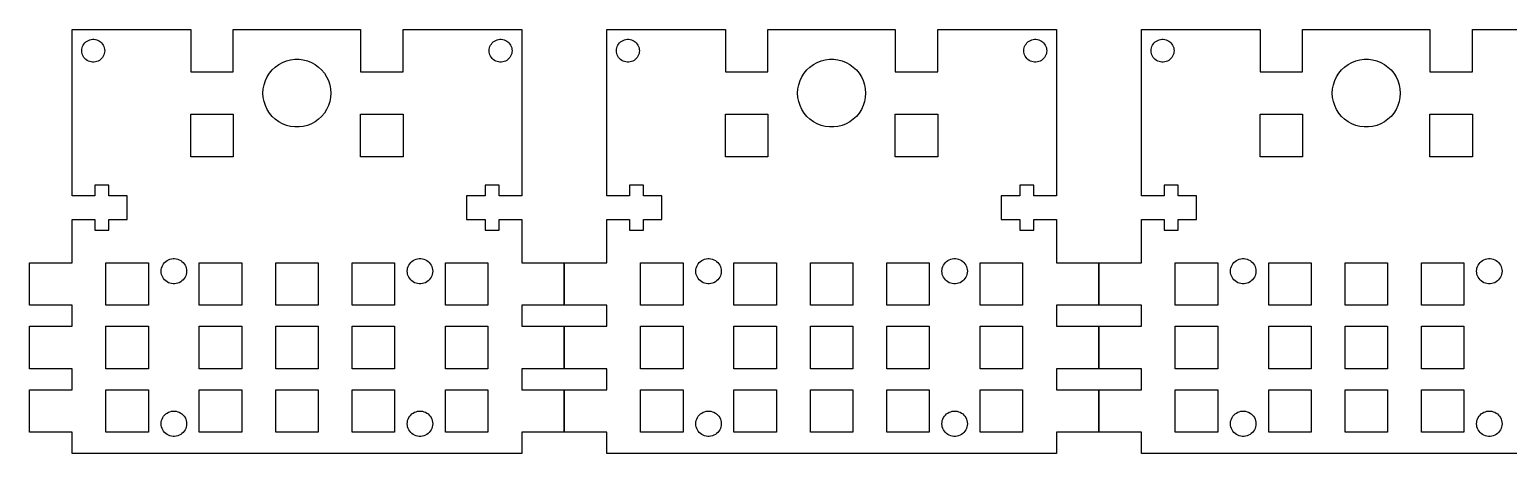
# Model space of a CAD drawing. Extents: x 0 to 346, y 0 to 50.
# Drawn here: x 0.1 to 174.4, y 0.1 to 50.1 of the extents above; entities that cross this region are included whole.
import ezdxf

# ---------------------------------------------------------------- set-up
doc = ezdxf.new("R2010")
doc.units = 0
doc.layers.add('Ebene_1', color=7, linetype='CONTINUOUS')

msp = doc.modelspace()

# ---------------------------------------------------------------- linework, layer by layer
at = {"layer": 'Ebene_1', "color": 7}
for points in [[(0.141111, 2.641098), (0.141111, 7.641116), (5.14111, 7.641116), (5.14111, 10.141097), (0.141111, 10.141097), (0.141111, 15.141115), (5.14111, 15.141115), (5.14111, 17.641096), (0.141111, 17.641096), (0.141111, 22.641115), (5.14111, 22.641115), (5.14111, 27.741104), (7.81611, 27.741104), (7.81611, 26.491105), (9.46611, 26.491105), (9.46611, 27.741104), (11.64111, 27.741104), (11.64111, 30.541104), (9.46611, 30.541104), (9.46611, 31.791106), (7.81611, 31.791106), (7.81611, 30.541104), (5.14111, 30.541104), (5.14111, 50.141105), (19.14111, 50.141105), (19.14111, 45.141106), (24.14111, 45.141106), (24.14111, 50.141105), (39.14111, 50.141105), (39.14111, 45.141106), (44.14111, 45.141106), (44.14111, 50.141105), (58.14111, 50.141105), (58.14111, 30.541104), (55.46611, 30.541104), (55.46611, 31.791106), (53.81611, 31.791106), (53.81611, 30.541104), (51.64111, 30.541104), (51.64111, 27.741104), (53.81611, 27.741104), (53.81611, 26.491105), (55.46611, 26.491105), (55.46611, 27.741104), (58.14111, 27.741104), (58.14111, 22.641115), (63.141109, 22.641115), (63.141109, 17.641096), (58.14111, 17.641096), (58.14111, 15.141115), (63.141109, 15.141115), (63.141109, 10.141097), (58.14111, 10.141097), (58.14111, 7.641116), (63.141109, 7.641116), (63.141109, 2.641098), (58.14111, 2.641098), (58.14111, 0.141117), (5.14111, 0.141117), (5.14111, 2.641098), (0.141111, 2.641098)], [(6.29111, 47.641104), (6.302111, 47.810104), (6.33311, 47.977104), (6.38611, 48.138106), (6.45811, 48.291104), (6.54911, 48.435105), (6.65711, 48.565105), (6.78011, 48.681104), (6.91811, 48.781104), (7.06611, 48.863107), (7.22411, 48.925105), (7.38811, 48.967105), (7.55611, 48.988103), (7.72611, 48.988106), (7.89411, 48.967108), (8.05811, 48.925105), (8.21611, 48.863107), (8.36411, 48.781104), (8.50211, 48.681104), (8.62511, 48.565105), (8.73311, 48.435105), (8.82411, 48.291104), (8.89611, 48.138106), (8.94911, 47.977104), (8.98011, 47.810104), (8.991111, 47.641104), (8.980109, 47.472104), (8.94911, 47.305104), (8.89611, 47.144105), (8.82411, 46.991104), (8.73311, 46.847106), (8.62511, 46.717106), (8.50211, 46.601104), (8.36411, 46.501104), (8.21611, 46.419104), (8.05811, 46.357106), (7.89411, 46.315106), (7.72611, 46.294108), (7.55611, 46.294105), (7.38811, 46.315103), (7.22411, 46.357106), (7.06611, 46.419104), (6.91811, 46.501104), (6.78011, 46.601104), (6.65711, 46.717106), (6.54911, 46.847106), (6.45811, 46.991104), (6.38611, 47.144105), (6.33311, 47.305104), (6.30211, 47.472104), (6.291109, 47.641104)], [(54.29111, 47.641104), (54.302111, 47.810104), (54.33311, 47.977104), (54.38611, 48.138106), (54.45811, 48.291104), (54.54911, 48.435105), (54.65711, 48.565105), (54.78011, 48.681104), (54.91811, 48.781104), (55.06611, 48.863107), (55.22411, 48.925105), (55.38811, 48.967105), (55.55611, 48.988103), (55.72611, 48.988106), (55.89411, 48.967108), (56.05811, 48.925105), (56.21611, 48.863107), (56.36411, 48.781104), (56.50211, 48.681104), (56.62511, 48.565105), (56.73311, 48.435105), (56.82411, 48.291104), (56.89611, 48.138106), (56.94911, 47.977104), (56.98011, 47.810104), (56.991111, 47.641104), (56.980109, 47.472104), (56.94911, 47.305104), (56.89611, 47.144105), (56.82411, 46.991104), (56.73311, 46.847106), (56.62511, 46.717106), (56.50211, 46.601104), (56.36411, 46.501104), (56.21611, 46.419104), (56.05811, 46.357106), (55.89411, 46.315106), (55.72611, 46.294108), (55.55611, 46.294105), (55.38811, 46.315103), (55.22411, 46.357106), (55.06611, 46.419104), (54.91811, 46.501104), (54.78011, 46.601104), (54.65711, 46.717106), (54.54911, 46.847106), (54.45811, 46.991104), (54.38611, 47.144105), (54.33311, 47.305104), (54.30211, 47.472104), (54.291109, 47.641104)], [(63.141109, 2.641098), (63.141109, 7.641116), (68.141108, 7.641116), (68.141108, 10.141097), (63.141109, 10.141097), (63.141109, 15.141115), (68.141108, 15.141115), (68.141108, 17.641096), (63.141109, 17.641096), (63.141109, 22.641115), (68.141108, 22.641115), (68.141108, 27.741104), (70.816108, 27.741104), (70.816108, 26.491105), (72.466108, 26.491105), (72.466108, 27.741104), (74.641108, 27.741104), (74.641108, 30.541104), (72.466108, 30.541104), (72.466108, 31.791106), (70.816108, 31.791106), (70.816108, 30.541104), (68.141108, 30.541104), (68.141108, 50.141105), (82.141108, 50.141105), (82.141108, 45.141106), (87.141108, 45.141106), (87.141108, 50.141105), (102.141108, 50.141105), (102.141108, 45.141106), (107.141108, 45.141106), (107.141108, 50.141105), (121.141108, 50.141105), (121.141108, 30.541104), (118.466108, 30.541104), (118.466108, 31.791106), (116.816108, 31.791106), (116.816108, 30.541104), (114.641108, 30.541104), (114.641108, 27.741104), (116.816108, 27.741104), (116.816108, 26.491105), (118.466108, 26.491105), (118.466108, 27.741104), (121.141108, 27.741104), (121.141108, 22.641115), (126.141107, 22.641115), (126.141107, 17.641096), (121.141108, 17.641096), (121.141108, 15.141115), (126.141107, 15.141115), (126.141107, 10.141097), (121.141108, 10.141097), (121.141108, 7.641116), (126.141107, 7.641116), (126.141107, 2.641098), (121.141108, 2.641098), (121.141108, 0.141117), (68.141108, 0.141117), (68.141108, 2.641098), (63.141109, 2.641098)], [(69.291108, 47.641104), (69.302109, 47.810104), (69.333108, 47.977104), (69.386109, 48.138106), (69.458108, 48.291104), (69.549108, 48.435105), (69.657108, 48.565105), (69.780109, 48.681104), (69.918108, 48.781104), (70.066108, 48.863107), (70.224108, 48.925105), (70.388108, 48.967105), (70.556108, 48.988103), (70.726108, 48.988106), (70.894108, 48.967108), (71.058108, 48.925105), (71.216108, 48.863107), (71.364108, 48.781104), (71.502108, 48.681104), (71.625108, 48.565105), (71.733108, 48.435105), (71.824108, 48.291104), (71.896108, 48.138106), (71.949108, 47.977104), (71.980108, 47.810104), (71.991109, 47.641104), (71.980107, 47.472104), (71.949108, 47.305104), (71.896108, 47.144105), (71.824108, 46.991104), (71.733108, 46.847106), (71.625108, 46.717106), (71.502108, 46.601104), (71.364108, 46.501104), (71.216108, 46.419104), (71.058108, 46.357106), (70.894108, 46.315106), (70.726108, 46.294108), (70.556108, 46.294105), (70.388108, 46.315103), (70.224108, 46.357106), (70.066108, 46.419104), (69.918108, 46.501104), (69.780109, 46.601104), (69.657108, 46.717106), (69.549108, 46.847106), (69.458108, 46.991104), (69.386109, 47.144105), (69.333108, 47.305104), (69.302108, 47.472104), (69.291107, 47.641104)], [(117.291109, 47.641104), (117.30211, 47.810104), (117.333108, 47.977104), (117.386108, 48.138106), (117.458108, 48.291104), (117.549108, 48.435105), (117.657108, 48.565105), (117.780108, 48.681104), (117.918108, 48.781104), (118.066109, 48.863107), (118.224108, 48.925105), (118.388108, 48.967105), (118.556108, 48.988103), (118.726108, 48.988106), (118.894108, 48.967108), (119.058108, 48.925105), (119.216108, 48.863107), (119.364108, 48.781104), (119.502108, 48.681104), (119.625108, 48.565105), (119.733108, 48.435105), (119.824108, 48.291104), (119.896108, 48.138106), (119.949108, 47.977104), (119.980108, 47.810104), (119.991109, 47.641104), (119.980107, 47.472104), (119.949108, 47.305104), (119.896108, 47.144105), (119.824108, 46.991104), (119.733108, 46.847106), (119.625108, 46.717106), (119.502108, 46.601104), (119.364108, 46.501104), (119.216108, 46.419104), (119.058108, 46.357106), (118.894108, 46.315106), (118.726108, 46.294108), (118.556108, 46.294105), (118.388108, 46.315103), (118.224108, 46.357106), (118.066109, 46.419104), (117.918108, 46.501104), (117.780108, 46.601104), (117.657108, 46.717106), (117.549108, 46.847106), (117.458108, 46.991104), (117.386108, 47.144105), (117.333108, 47.305104), (117.302108, 47.472104), (117.291107, 47.641104)], [(126.141107, 2.641098), (126.141107, 7.641116), (131.141106, 7.641116), (131.141106, 10.141097), (126.141107, 10.141097), (126.141107, 15.141115), (131.141106, 15.141115), (131.141106, 17.641096), (126.141107, 17.641096), (126.141107, 22.641115), (131.141106, 22.641115), (131.141106, 27.741104), (133.816107, 27.741104), (133.816107, 26.491105), (135.466106, 26.491105), (135.466106, 27.741104), (137.641106, 27.741104), (137.641106, 30.541104), (135.466106, 30.541104), (135.466106, 31.791106), (133.816107, 31.791106), (133.816107, 30.541104), (131.141106, 30.541104), (131.141106, 50.141105), (145.141106, 50.141105), (145.141106, 45.141106), (150.141107, 45.141106), (150.141107, 50.141105), (165.141107, 50.141105), (165.141107, 45.141106), (170.141107, 45.141106), (170.141107, 50.141105), (184.141107, 50.141105)], [(132.291106, 47.641104), (132.302107, 47.810104), (132.333106, 47.977104), (132.386107, 48.138106), (132.458107, 48.291104), (132.549107, 48.435105), (132.657107, 48.565105), (132.780107, 48.681104), (132.918107, 48.781104), (133.066106, 48.863107), (133.224107, 48.925105), (133.388106, 48.967105), (133.556107, 48.988103), (133.726107, 48.988106), (133.894107, 48.967108), (134.058107, 48.925105), (134.216106, 48.863107), (134.364107, 48.781104), (134.502106, 48.681104), (134.625107, 48.565105), (134.733106, 48.435105), (134.824106, 48.291104), (134.896106, 48.138106), (134.949107, 47.977104), (134.980107, 47.810104), (134.991108, 47.641104), (134.980105, 47.472104), (134.949107, 47.305104), (134.896106, 47.144105), (134.824106, 46.991104), (134.733106, 46.847106), (134.625107, 46.717106), (134.502106, 46.601104), (134.364107, 46.501104), (134.216106, 46.419104), (134.058107, 46.357106), (133.894107, 46.315106), (133.726107, 46.294108), (133.556107, 46.294105), (133.388106, 46.315103), (133.224107, 46.357106), (133.066106, 46.419104), (132.918107, 46.501104), (132.780107, 46.601104), (132.657107, 46.717106), (132.549107, 46.847106), (132.458107, 46.991104), (132.386107, 47.144105), (132.333106, 47.305104), (132.302107, 47.472104), (132.291106, 47.641104)], [(27.64111, 42.641106), (27.67311, 43.142107), (27.76711, 43.636105), (27.92211, 44.113106), (28.13611, 44.568105), (28.40511, 44.992104), (28.72511, 45.379104), (29.09111, 45.723105), (29.49811, 46.018106), (29.93811, 46.260106), (30.40511, 46.445106), (30.89111, 46.570105), (31.39011, 46.633105), (31.89211, 46.633105), (32.39111, 46.570105), (32.87711, 46.445106), (33.34411, 46.260106), (33.78411, 46.018106), (34.19111, 45.723105), (34.55711, 45.379104), (34.87711, 44.992104), (35.14611, 44.568105), (35.36011, 44.113106), (35.51511, 43.636105), (35.60911, 43.142107), (35.64111, 42.641106), (35.60911, 42.140105), (35.51511, 41.646106), (35.36011, 41.169105), (35.14611, 40.714106), (34.87711, 40.290104), (34.55711, 39.903104), (34.19111, 39.559103), (33.78411, 39.264105), (33.34411, 39.022105), (32.87711, 38.837106), (32.39111, 38.712104), (31.89211, 38.649106), (31.39011, 38.649106), (30.89111, 38.712104), (30.40511, 38.837106), (29.93811, 39.022105), (29.49811, 39.264105), (29.09111, 39.559103), (28.72511, 39.903104), (28.40511, 40.290104), (28.13611, 40.714106), (27.92211, 41.169105), (27.76711, 41.646106), (27.67311, 42.140105), (27.64111, 42.641106)], [(90.641108, 42.641106), (90.673108, 43.142107), (90.767108, 43.636105), (90.922108, 44.113106), (91.136108, 44.568105), (91.405108, 44.992104), (91.725109, 45.379104), (92.091108, 45.723105), (92.498108, 46.018106), (92.938108, 46.260106), (93.405108, 46.445106), (93.891108, 46.570105), (94.390108, 46.633105), (94.892108, 46.633105), (95.391108, 46.570105), (95.877109, 46.445106), (96.344108, 46.260106), (96.784108, 46.018106), (97.191108, 45.723105), (97.557108, 45.379104), (97.877108, 44.992104), (98.146108, 44.568105), (98.360108, 44.113106), (98.515108, 43.636105), (98.609109, 43.142107), (98.641108, 42.641106), (98.609109, 42.140105), (98.515108, 41.646106), (98.360108, 41.169105), (98.146108, 40.714106), (97.877108, 40.290104), (97.557108, 39.903104), (97.191108, 39.559103), (96.784108, 39.264105), (96.344108, 39.022105), (95.877109, 38.837106), (95.391108, 38.712104), (94.892108, 38.649106), (94.390108, 38.649106), (93.891108, 38.712104), (93.405108, 38.837106), (92.938108, 39.022105), (92.498108, 39.264105), (92.091108, 39.559103), (91.725109, 39.903104), (91.405108, 40.290104), (91.136108, 40.714106), (90.922108, 41.169105), (90.767108, 41.646106), (90.673108, 42.140105), (90.641108, 42.641106)], [(153.641107, 42.641106), (153.673106, 43.142107), (153.767106, 43.636105), (153.922107, 44.113106), (154.136107, 44.568105), (154.405106, 44.992104), (154.725107, 45.379104), (155.091107, 45.723105), (155.498107, 46.018106), (155.938107, 46.260106), (156.405106, 46.445106), (156.891107, 46.570105), (157.390107, 46.633105), (157.892107, 46.633105), (158.391106, 46.570105), (158.877107, 46.445106), (159.344107, 46.260106), (159.784107, 46.018106), (160.191107, 45.723105), (160.557106, 45.379104), (160.877107, 44.992104), (161.146106, 44.568105), (161.360107, 44.113106), (161.515107, 43.636105), (161.609107, 43.142107), (161.641106, 42.641106), (161.609107, 42.140105), (161.515107, 41.646106), (161.360107, 41.169105), (161.146106, 40.714106), (160.877107, 40.290104), (160.557106, 39.903104), (160.191107, 39.559103), (159.784107, 39.264105), (159.344107, 39.022105), (158.877107, 38.837106), (158.391106, 38.712104), (157.892107, 38.649106), (157.390107, 38.649106), (156.891107, 38.712104), (156.405106, 38.837106), (155.938107, 39.022105), (155.498107, 39.264105), (155.091107, 39.559103), (154.725107, 39.903104), (154.405106, 40.290104), (154.136107, 40.714106), (153.922107, 41.169105), (153.767106, 41.646106), (153.673106, 42.140105), (153.641107, 42.641106)], [(19.14111, 35.141107), (19.14111, 40.141105), (24.14111, 40.141105), (24.14111, 35.141107), (19.14111, 35.141107)], [(39.14111, 35.141107), (39.14111, 40.141105), (44.14111, 40.141105), (44.14111, 35.141107), (39.14111, 35.141107)], [(82.141108, 35.141107), (82.141108, 40.141105), (87.141108, 40.141105), (87.141108, 35.141107), (82.141108, 35.141107)], [(102.141108, 35.141107), (102.141108, 40.141105), (107.141108, 40.141105), (107.141108, 35.141107), (102.141108, 35.141107)], [(145.141106, 35.141107), (145.141106, 40.141105), (150.141107, 40.141105), (150.141107, 35.141107), (145.141106, 35.141107)], [(165.141107, 35.141107), (165.141107, 40.141105), (170.141107, 40.141105), (170.141107, 35.141107), (165.141107, 35.141107)], [(15.64111, 21.641117), (15.65311, 21.829105), (15.68811, 22.014101), (15.74611, 22.193115), (15.82711, 22.364113), (15.92711, 22.523117), (16.04811, 22.668095), (16.18511, 22.797099), (16.33711, 22.907109), (16.50211, 22.998097), (16.67711, 23.068117), (16.86011, 23.114119), (17.04711, 23.138108), (17.23511, 23.138108), (17.42211, 23.114119), (17.60511, 23.068117), (17.78011, 22.998097), (17.94511, 22.907109), (18.09711, 22.797099), (18.23411, 22.668095), (18.35511, 22.523117), (18.45511, 22.364113), (18.53611, 22.193115), (18.59411, 22.014101), (18.62911, 21.829105), (18.64111, 21.641117), (18.62911, 21.4531), (18.59411, 21.268103), (18.53611, 21.089118), (18.45511, 20.918091), (18.35511, 20.759116), (18.23411, 20.61411), (18.09711, 20.485106), (17.94511, 20.375096), (17.78011, 20.284107), (17.60511, 20.214116), (17.42211, 20.168114), (17.23511, 20.144125), (17.04711, 20.144097), (16.86011, 20.168086), (16.67711, 20.214116), (16.50211, 20.284107), (16.33711, 20.375096), (16.18511, 20.485106), (16.04811, 20.61411), (15.92711, 20.759116), (15.82711, 20.918091), (15.74611, 21.089118), (15.68811, 21.268103), (15.65311, 21.4531), (15.64111, 21.641117)], [(44.64111, 21.641117), (44.65311, 21.829105), (44.68811, 22.014101), (44.74611, 22.193115), (44.82711, 22.364113), (44.92711, 22.523117), (45.04811, 22.668095), (45.18511, 22.797099), (45.33711, 22.907109), (45.50211, 22.998097), (45.67711, 23.068117), (45.86011, 23.114119), (46.04711, 23.138108), (46.23511, 23.138108), (46.42211, 23.114119), (46.60511, 23.068117), (46.78011, 22.998097), (46.94511, 22.907109), (47.09711, 22.797099), (47.23411, 22.668095), (47.35511, 22.523117), (47.45511, 22.364113), (47.53611, 22.193115), (47.59411, 22.014101), (47.62911, 21.829105), (47.64111, 21.641117), (47.62911, 21.4531), (47.59411, 21.268103), (47.53611, 21.089118), (47.45511, 20.918091), (47.35511, 20.759116), (47.23411, 20.61411), (47.09711, 20.485106), (46.94511, 20.375096), (46.78011, 20.284107), (46.60511, 20.214116), (46.42211, 20.168114), (46.23511, 20.144125), (46.04711, 20.144097), (45.86011, 20.168086), (45.67711, 20.214116), (45.50211, 20.284107), (45.33711, 20.375096), (45.18511, 20.485106), (45.04811, 20.61411), (44.92711, 20.759116), (44.82711, 20.918091), (44.74611, 21.089118), (44.68811, 21.268103), (44.65311, 21.4531), (44.64111, 21.641117)], [(78.641108, 21.641117), (78.653109, 21.829105), (78.688108, 22.014101), (78.746108, 22.193115), (78.827108, 22.364113), (78.927108, 22.523117), (79.048108, 22.668095), (79.185108, 22.797099), (79.337108, 22.907109), (79.502108, 22.998097), (79.677108, 23.068117), (79.860108, 23.114119), (80.047108, 23.138108), (80.235108, 23.138108), (80.422109, 23.114119), (80.605108, 23.068117), (80.780108, 22.998097), (80.945108, 22.907109), (81.097108, 22.797099), (81.234108, 22.668095), (81.355108, 22.523117), (81.455108, 22.364113), (81.536108, 22.193115), (81.594108, 22.014101), (81.629108, 21.829105), (81.641108, 21.641117), (81.629108, 21.4531), (81.594108, 21.268103), (81.536108, 21.089118), (81.455108, 20.918091), (81.355108, 20.759116), (81.234108, 20.61411), (81.097108, 20.485106), (80.945108, 20.375096), (80.780108, 20.284107), (80.605108, 20.214116), (80.422109, 20.168114), (80.235108, 20.144125), (80.047108, 20.144097), (79.860108, 20.168086), (79.677108, 20.214116), (79.502108, 20.284107), (79.337108, 20.375096), (79.185108, 20.485106), (79.048108, 20.61411), (78.927108, 20.759116), (78.827108, 20.918091), (78.746108, 21.089118), (78.688108, 21.268103), (78.653108, 21.4531), (78.641108, 21.641117)], [(107.641108, 21.641117), (107.653108, 21.829105), (107.688109, 22.014101), (107.746108, 22.193115), (107.827108, 22.364113), (107.927108, 22.523117), (108.048108, 22.668095), (108.185108, 22.797099), (108.337108, 22.907109), (108.502109, 22.998097), (108.677108, 23.068117), (108.860108, 23.114119), (109.047108, 23.138108), (109.235108, 23.138108), (109.422108, 23.114119), (109.605108, 23.068117), (109.780108, 22.998097), (109.945108, 22.907109), (110.097108, 22.797099), (110.234108, 22.668095), (110.355109, 22.523117), (110.455108, 22.364113), (110.536108, 22.193115), (110.594108, 22.014101), (110.629108, 21.829105), (110.641109, 21.641117), (110.629108, 21.4531), (110.594108, 21.268103), (110.536108, 21.089118), (110.455108, 20.918091), (110.355109, 20.759116), (110.234108, 20.61411), (110.097108, 20.485106), (109.945108, 20.375096), (109.780108, 20.284107), (109.605108, 20.214116), (109.422108, 20.168114), (109.235108, 20.144125), (109.047108, 20.144097), (108.860108, 20.168086), (108.677108, 20.214116), (108.502109, 20.284107), (108.337108, 20.375096), (108.185108, 20.485106), (108.048108, 20.61411), (107.927108, 20.759116), (107.827108, 20.918091), (107.746108, 21.089118), (107.688109, 21.268103), (107.653108, 21.4531), (107.641108, 21.641117)], [(141.641107, 21.641117), (141.653107, 21.829105), (141.688107, 22.014101), (141.746107, 22.193115), (141.827107, 22.364113), (141.927106, 22.523117), (142.048107, 22.668095), (142.185107, 22.797099), (142.337106, 22.907109), (142.502107, 22.998097), (142.677107, 23.068117), (142.860107, 23.114119), (143.047106, 23.138108), (143.235107, 23.138108), (143.422107, 23.114119), (143.605107, 23.068117), (143.780106, 22.998097), (143.945107, 22.907109), (144.097107, 22.797099), (144.234107, 22.668095), (144.355107, 22.523117), (144.455107, 22.364113), (144.536107, 22.193115), (144.594106, 22.014101), (144.629107, 21.829105), (144.641107, 21.641117), (144.629107, 21.4531), (144.594106, 21.268103), (144.536107, 21.089118), (144.455107, 20.918091), (144.355107, 20.759116), (144.234107, 20.61411), (144.097107, 20.485106), (143.945107, 20.375096), (143.780106, 20.284107), (143.605107, 20.214116), (143.422107, 20.168114), (143.235107, 20.144125), (143.047106, 20.144097), (142.860107, 20.168086), (142.677107, 20.214116), (142.502107, 20.284107), (142.337106, 20.375096), (142.185107, 20.485106), (142.048107, 20.61411), (141.927106, 20.759116), (141.827107, 20.918091), (141.746107, 21.089118), (141.688107, 21.268103), (141.653106, 21.4531), (141.641106, 21.641117)], [(170.641107, 21.641117), (170.653107, 21.829105), (170.688107, 22.014101), (170.746106, 22.193115), (170.827106, 22.364113), (170.927107, 22.523117), (171.048107, 22.668095), (171.185107, 22.797099), (171.337107, 22.907109), (171.502107, 22.998097), (171.677106, 23.068117), (171.860106, 23.114119), (172.047107, 23.138108), (172.235107, 23.138108), (172.422107, 23.114119), (172.605106, 23.068117), (172.780107, 22.998097), (172.945107, 22.907109), (173.097106, 22.797099), (173.234106, 22.668095), (173.355107, 22.523117), (173.455106, 22.364113), (173.536107, 22.193115), (173.594107, 22.014101), (173.629107, 21.829105), (173.641107, 21.641117), (173.629106, 21.4531), (173.594107, 21.268103), (173.536107, 21.089118), (173.455106, 20.918091), (173.355107, 20.759116), (173.234106, 20.61411), (173.097106, 20.485106), (172.945107, 20.375096), (172.780107, 20.284107), (172.605106, 20.214116), (172.422107, 20.168114), (172.235107, 20.144125), (172.047107, 20.144097), (171.860106, 20.168086), (171.677106, 20.214116), (171.502107, 20.284107), (171.337107, 20.375096), (171.185107, 20.485106), (171.048107, 20.61411), (170.927107, 20.759116), (170.827106, 20.918091), (170.746106, 21.089118), (170.688107, 21.268103), (170.653107, 21.4531), (170.641107, 21.641117)], [(9.14111, 17.641096), (9.14111, 22.641115), (14.14111, 22.641115), (14.14111, 17.641096), (9.14111, 17.641096)], [(20.14111, 17.641096), (20.14111, 22.641115), (25.14111, 22.641115), (25.14111, 17.641096), (20.14111, 17.641096)], [(29.14111, 17.641096), (29.14111, 22.641115), (34.14111, 22.641115), (34.14111, 17.641096), (29.14111, 17.641096)], [(38.14111, 17.641096), (38.14111, 22.641115), (43.14111, 22.641115), (43.14111, 17.641096), (38.14111, 17.641096)], [(49.14111, 17.641096), (49.14111, 22.641115), (54.14111, 22.641115), (54.14111, 17.641096), (49.14111, 17.641096)], [(72.141109, 17.641096), (72.141109, 22.641115), (77.141108, 22.641115), (77.141108, 17.641096), (72.141109, 17.641096)], [(83.141109, 17.641096), (83.141109, 22.641115), (88.141108, 22.641115), (88.141108, 17.641096), (83.141109, 17.641096)], [(92.141108, 17.641096), (92.141108, 22.641115), (97.141108, 22.641115), (97.141108, 17.641096), (92.141108, 17.641096)], [(101.141108, 17.641096), (101.141108, 22.641115), (106.141108, 22.641115), (106.141108, 17.641096), (101.141108, 17.641096)], [(112.141108, 17.641096), (112.141108, 22.641115), (117.141108, 22.641115), (117.141108, 17.641096), (112.141108, 17.641096)], [(135.141107, 17.641096), (135.141107, 22.641115), (140.141107, 22.641115), (140.141107, 17.641096), (135.141107, 17.641096)], [(146.141107, 17.641096), (146.141107, 22.641115), (151.141107, 22.641115), (151.141107, 17.641096), (146.141107, 17.641096)], [(155.141106, 17.641096), (155.141106, 22.641115), (160.141107, 22.641115), (160.141107, 17.641096), (155.141106, 17.641096)], [(164.141107, 17.641096), (164.141107, 22.641115), (169.141106, 22.641115), (169.141106, 17.641096), (164.141107, 17.641096)], [(9.14111, 10.141097), (9.14111, 15.141115), (14.14111, 15.141115), (14.14111, 10.141097), (9.14111, 10.141097)], [(20.14111, 10.141097), (20.14111, 15.141115), (25.14111, 15.141115), (25.14111, 10.141097), (20.14111, 10.141097)], [(29.14111, 10.141097), (29.14111, 15.141115), (34.14111, 15.141115), (34.14111, 10.141097), (29.14111, 10.141097)], [(38.14111, 10.141097), (38.14111, 15.141115), (43.14111, 15.141115), (43.14111, 10.141097), (38.14111, 10.141097)], [(49.14111, 10.141097), (49.14111, 15.141115), (54.14111, 15.141115), (54.14111, 10.141097), (49.14111, 10.141097)], [(72.141109, 10.141097), (72.141109, 15.141115), (77.141108, 15.141115), (77.141108, 10.141097), (72.141109, 10.141097)], [(83.141109, 10.141097), (83.141109, 15.141115), (88.141108, 15.141115), (88.141108, 10.141097), (83.141109, 10.141097)], [(92.141108, 10.141097), (92.141108, 15.141115), (97.141108, 15.141115), (97.141108, 10.141097), (92.141108, 10.141097)], [(101.141108, 10.141097), (101.141108, 15.141115), (106.141108, 15.141115), (106.141108, 10.141097), (101.141108, 10.141097)], [(112.141108, 10.141097), (112.141108, 15.141115), (117.141108, 15.141115), (117.141108, 10.141097), (112.141108, 10.141097)], [(135.141107, 10.141097), (135.141107, 15.141115), (140.141107, 15.141115), (140.141107, 10.141097), (135.141107, 10.141097)], [(146.141107, 10.141097), (146.141107, 15.141115), (151.141107, 15.141115), (151.141107, 10.141097), (146.141107, 10.141097)], [(155.141106, 10.141097), (155.141106, 15.141115), (160.141107, 15.141115), (160.141107, 10.141097), (155.141106, 10.141097)], [(164.141107, 10.141097), (164.141107, 15.141115), (169.141106, 15.141115), (169.141106, 10.141097), (164.141107, 10.141097)], [(9.14111, 2.641098), (9.14111, 7.641116), (14.14111, 7.641116), (14.14111, 2.641098), (9.14111, 2.641098)], [(20.14111, 2.641098), (20.14111, 7.641116), (25.14111, 7.641116), (25.14111, 2.641098), (20.14111, 2.641098)], [(29.14111, 2.641098), (29.14111, 7.641116), (34.14111, 7.641116), (34.14111, 2.641098), (29.14111, 2.641098)], [(38.14111, 2.641098), (38.14111, 7.641116), (43.14111, 7.641116), (43.14111, 2.641098), (38.14111, 2.641098)], [(49.14111, 2.641098), (49.14111, 7.641116), (54.14111, 7.641116), (54.14111, 2.641098), (49.14111, 2.641098)], [(72.141109, 2.641098), (72.141109, 7.641116), (77.141108, 7.641116), (77.141108, 2.641098), (72.141109, 2.641098)], [(83.141109, 2.641098), (83.141109, 7.641116), (88.141108, 7.641116), (88.141108, 2.641098), (83.141109, 2.641098)], [(92.141108, 2.641098), (92.141108, 7.641116), (97.141108, 7.641116), (97.141108, 2.641098), (92.141108, 2.641098)], [(101.141108, 2.641098), (101.141108, 7.641116), (106.141108, 7.641116), (106.141108, 2.641098), (101.141108, 2.641098)], [(112.141108, 2.641098), (112.141108, 7.641116), (117.141108, 7.641116), (117.141108, 2.641098), (112.141108, 2.641098)], [(135.141107, 2.641098), (135.141107, 7.641116), (140.141107, 7.641116), (140.141107, 2.641098), (135.141107, 2.641098)], [(146.141107, 2.641098), (146.141107, 7.641116), (151.141107, 7.641116), (151.141107, 2.641098), (146.141107, 2.641098)], [(155.141106, 2.641098), (155.141106, 7.641116), (160.141107, 7.641116), (160.141107, 2.641098), (155.141106, 2.641098)], [(164.141107, 2.641098), (164.141107, 7.641116), (169.141106, 7.641116), (169.141106, 2.641098), (164.141107, 2.641098)], [(15.64111, 3.641096), (15.65311, 3.829113), (15.68811, 4.014109), (15.74611, 4.193095), (15.82711, 4.364093), (15.92711, 4.523097), (16.04811, 4.668103), (16.18511, 4.797107), (16.33711, 4.907117), (16.50211, 4.998105), (16.67711, 5.068096), (16.86011, 5.114099), (17.04711, 5.138087), (17.23511, 5.138116), (17.42211, 5.114127), (17.60511, 5.068096), (17.78011, 4.998105), (17.94511, 4.907117), (18.09711, 4.797107), (18.23411, 4.668103), (18.35511, 4.523097), (18.45511, 4.364093), (18.53611, 4.193095), (18.59411, 4.014109), (18.62911, 3.829113), (18.64111, 3.641096), (18.62911, 3.453108), (18.59411, 3.268111), (18.53611, 3.089098), (18.45511, 2.918099), (18.35511, 2.759095), (18.23411, 2.614118), (18.09711, 2.485114), (17.94511, 2.375104), (17.78011, 2.284115), (17.60511, 2.214096), (17.42211, 2.168094), (17.23511, 2.144105), (17.04711, 2.144105), (16.86011, 2.168094), (16.67711, 2.214096), (16.50211, 2.284115), (16.33711, 2.375104), (16.18511, 2.485114), (16.04811, 2.614118), (15.92711, 2.759095), (15.82711, 2.918099), (15.74611, 3.089098), (15.68811, 3.268111), (15.65311, 3.453108), (15.64111, 3.641096)], [(44.64111, 3.641096), (44.65311, 3.829113), (44.68811, 4.014109), (44.74611, 4.193095), (44.82711, 4.364093), (44.92711, 4.523097), (45.04811, 4.668103), (45.18511, 4.797107), (45.33711, 4.907117), (45.50211, 4.998105), (45.67711, 5.068096), (45.86011, 5.114099), (46.04711, 5.138087), (46.23511, 5.138116), (46.42211, 5.114127), (46.60511, 5.068096), (46.78011, 4.998105), (46.94511, 4.907117), (47.09711, 4.797107), (47.23411, 4.668103), (47.35511, 4.523097), (47.45511, 4.364093), (47.53611, 4.193095), (47.59411, 4.014109), (47.62911, 3.829113), (47.64111, 3.641096), (47.62911, 3.453108), (47.59411, 3.268111), (47.53611, 3.089098), (47.45511, 2.918099), (47.35511, 2.759095), (47.23411, 2.614118), (47.09711, 2.485114), (46.94511, 2.375104), (46.78011, 2.284115), (46.60511, 2.214096), (46.42211, 2.168094), (46.23511, 2.144105), (46.04711, 2.144105), (45.86011, 2.168094), (45.67711, 2.214096), (45.50211, 2.284115), (45.33711, 2.375104), (45.18511, 2.485114), (45.04811, 2.614118), (44.92711, 2.759095), (44.82711, 2.918099), (44.74611, 3.089098), (44.68811, 3.268111), (44.65311, 3.453108), (44.64111, 3.641096)], [(78.641108, 3.641096), (78.653109, 3.829113), (78.688108, 4.014109), (78.746108, 4.193095), (78.827108, 4.364093), (78.927108, 4.523097), (79.048108, 4.668103), (79.185108, 4.797107), (79.337108, 4.907117), (79.502108, 4.998105), (79.677108, 5.068096), (79.860108, 5.114099), (80.047108, 5.138087), (80.235108, 5.138116), (80.422109, 5.114127), (80.605108, 5.068096), (80.780108, 4.998105), (80.945108, 4.907117), (81.097108, 4.797107), (81.234108, 4.668103), (81.355108, 4.523097), (81.455108, 4.364093), (81.536108, 4.193095), (81.594108, 4.014109), (81.629108, 3.829113), (81.641108, 3.641096), (81.629108, 3.453108), (81.594108, 3.268111), (81.536108, 3.089098), (81.455108, 2.918099), (81.355108, 2.759095), (81.234108, 2.614118), (81.097108, 2.485114), (80.945108, 2.375104), (80.780108, 2.284115), (80.605108, 2.214096), (80.422109, 2.168094), (80.235108, 2.144105), (80.047108, 2.144105), (79.860108, 2.168094), (79.677108, 2.214096), (79.502108, 2.284115), (79.337108, 2.375104), (79.185108, 2.485114), (79.048108, 2.614118), (78.927108, 2.759095), (78.827108, 2.918099), (78.746108, 3.089098), (78.688108, 3.268111), (78.653108, 3.453108), (78.641108, 3.641096)], [(107.641108, 3.641096), (107.653108, 3.829113), (107.688109, 4.014109), (107.746108, 4.193095), (107.827108, 4.364093), (107.927108, 4.523097), (108.048108, 4.668103), (108.185108, 4.797107), (108.337108, 4.907117), (108.502109, 4.998105), (108.677108, 5.068096), (108.860108, 5.114099), (109.047108, 5.138087), (109.235108, 5.138116), (109.422108, 5.114127), (109.605108, 5.068096), (109.780108, 4.998105), (109.945108, 4.907117), (110.097108, 4.797107), (110.234108, 4.668103), (110.355109, 4.523097), (110.455108, 4.364093), (110.536108, 4.193095), (110.594108, 4.014109), (110.629108, 3.829113), (110.641109, 3.641096), (110.629108, 3.453108), (110.594108, 3.268111), (110.536108, 3.089098), (110.455108, 2.918099), (110.355109, 2.759095), (110.234108, 2.614118), (110.097108, 2.485114), (109.945108, 2.375104), (109.780108, 2.284115), (109.605108, 2.214096), (109.422108, 2.168094), (109.235108, 2.144105), (109.047108, 2.144105), (108.860108, 2.168094), (108.677108, 2.214096), (108.502109, 2.284115), (108.337108, 2.375104), (108.185108, 2.485114), (108.048108, 2.614118), (107.927108, 2.759095), (107.827108, 2.918099), (107.746108, 3.089098), (107.688109, 3.268111), (107.653108, 3.453108), (107.641108, 3.641096)], [(141.641107, 3.641096), (141.653107, 3.829113), (141.688107, 4.014109), (141.746107, 4.193095), (141.827107, 4.364093), (141.927106, 4.523097), (142.048107, 4.668103), (142.185107, 4.797107), (142.337106, 4.907117), (142.502107, 4.998105), (142.677107, 5.068096), (142.860107, 5.114099), (143.047106, 5.138087), (143.235107, 5.138116), (143.422107, 5.114127), (143.605107, 5.068096), (143.780106, 4.998105), (143.945107, 4.907117), (144.097107, 4.797107), (144.234107, 4.668103), (144.355107, 4.523097), (144.455107, 4.364093), (144.536107, 4.193095), (144.594106, 4.014109), (144.629107, 3.829113), (144.641107, 3.641096), (144.629107, 3.453108), (144.594106, 3.268111), (144.536107, 3.089098), (144.455107, 2.918099), (144.355107, 2.759095), (144.234107, 2.614118), (144.097107, 2.485114), (143.945107, 2.375104), (143.780106, 2.284115), (143.605107, 2.214096), (143.422107, 2.168094), (143.235107, 2.144105), (143.047106, 2.144105), (142.860107, 2.168094), (142.677107, 2.214096), (142.502107, 2.284115), (142.337106, 2.375104), (142.185107, 2.485114), (142.048107, 2.614118), (141.927106, 2.759095), (141.827107, 2.918099), (141.746107, 3.089098), (141.688107, 3.268111), (141.653106, 3.453108), (141.641106, 3.641096)], [(170.641107, 3.641096), (170.653107, 3.829113), (170.688107, 4.014109), (170.746106, 4.193095), (170.827106, 4.364093), (170.927107, 4.523097), (171.048107, 4.668103), (171.185107, 4.797107), (171.337107, 4.907117), (171.502107, 4.998105), (171.677106, 5.068096), (171.860106, 5.114099), (172.047107, 5.138087), (172.235107, 5.138116), (172.422107, 5.114127), (172.605106, 5.068096), (172.780107, 4.998105), (172.945107, 4.907117), (173.097106, 4.797107), (173.234106, 4.668103), (173.355107, 4.523097), (173.455106, 4.364093), (173.536107, 4.193095), (173.594107, 4.014109), (173.629107, 3.829113), (173.641107, 3.641096), (173.629106, 3.453108), (173.594107, 3.268111), (173.536107, 3.089098), (173.455106, 2.918099), (173.355107, 2.759095), (173.234106, 2.614118), (173.097106, 2.485114), (172.945107, 2.375104), (172.780107, 2.284115), (172.605106, 2.214096), (172.422107, 2.168094), (172.235107, 2.144105), (172.047107, 2.144105), (171.860106, 2.168094), (171.677106, 2.214096), (171.502107, 2.284115), (171.337107, 2.375104), (171.185107, 2.485114), (171.048107, 2.614118), (170.927107, 2.759095), (170.827106, 2.918099), (170.746106, 3.089098), (170.688107, 3.268111), (170.653107, 3.453108), (170.641107, 3.641096)], [(184.141107, 0.141117), (131.141106, 0.141117), (131.141106, 2.641098), (126.141107, 2.641098)]]:
    msp.add_lwpolyline(points, dxfattribs=at)

doc.saveas('drawing.dxf')
